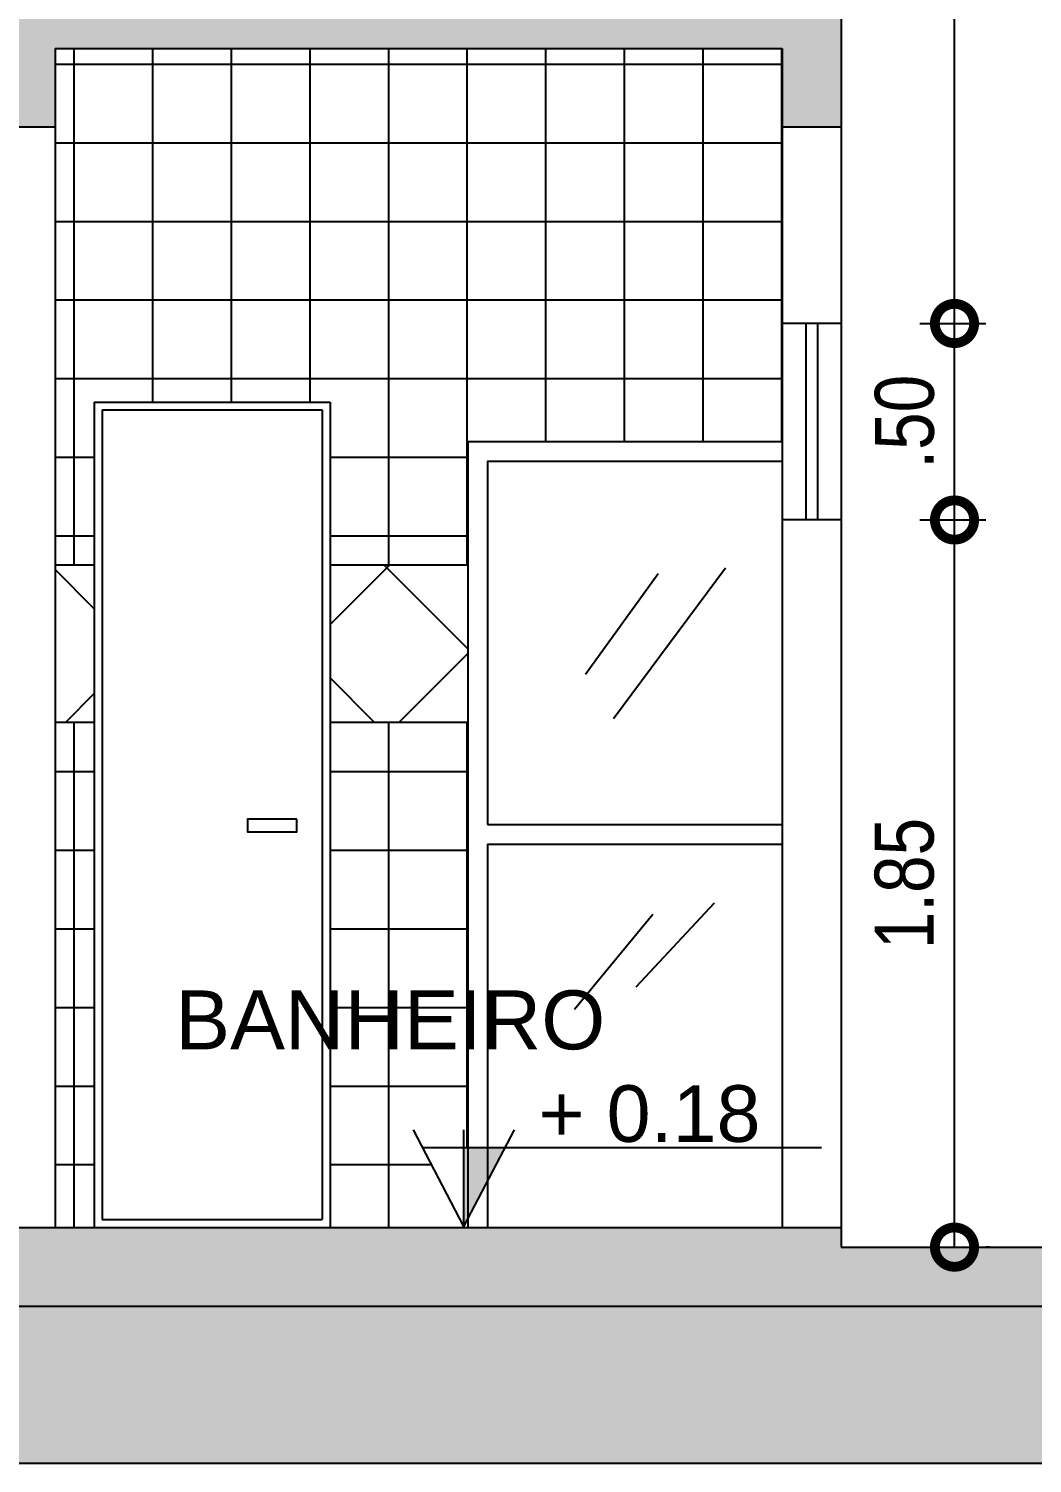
# Model space of a CAD drawing. Extents: x -109 to 1815, y -14679 to 345.
# Drawn here: x -98.916 to -96.362, y -56.16 to -52.51 of the extents above; entities that cross this region are included whole.
import ezdxf

# ---------------------------------------------------------------- set-up
doc = ezdxf.new("R2010")
doc.units = 0
doc.header["$MEASUREMENT"] = 0
doc.layers.get('0').update_dxf_attribs({"linetype": 'CONTINUOUS'})
doc.layers.get('DEFPOINTS').update_dxf_attribs({"linetype": 'CONTINUOUS'})
for name, color, linetype in [('A-Wall-G', 2, 'CONTINUOUS'), ('corte-caibro', 2, 'CONTINUOUS'), ('corte-telha', 3, 'CONTINUOUS'), ('COTA', 1, 'CONTINUOUS'), ('LINHA-TELHA-VISTA', 1, 'CONTINUOUS'), ('PAREDE', 6, 'CONTINUOUS'), ('PORTA', 3, 'CONTINUOUS'), ('TEXTO', 1, 'CONTINUOUS')]:
    doc.layers.add(name, color=color, linetype=linetype)
doc.styles.add('ARIALN', font='arial.ttf')
doc.styles.add('REGUA120', font='arial.ttf')
doc.styles.add('SIMPLEX', font='techl___.ttf')
doc.dimstyles.new('50model', dxfattribs={"dimtxt": 0.15, "dimasz": 0.2, "dimexe": 0.08, "dimexo": 0.2, "dimgap": 0.05, "dimtad": 1, "dimzin": 4, "dimdsep": 46, "dimtxsty": 'SIMPLEX', "dimblk1": 'DOTSMALL', "dimblk2": 'DOTSMALL', "dimsah": 1, "dimcen": 0.2, "dimadec": 0, "dimazin": 0, "dimtfac": 1, "dimtmove": 2, "dimatfit": 3, "dimldrblk": 'DOTSMALL', "dimfxl": 1, "dimtvp": 1, "dimtolj": 1, "dimtzin": 0, "dimarcsym": 0})
pattern_1 = [(50, (0, 0), (0.21517805, -0.01882564), [0.0225, -0.2475]), (355, (0, 0), (-0.0416254, 0.22565764), [0.018, -0.198]), (100.4514, (0.01793, -0.00157), (0.1735528, 0.20683186), [0.01912206, -0.21034263]), (46.1842, (0, 0.06), (0.3201723, -0.0496557), [0.03375, -0.37125]), (96.6356, (0.02668, 0.05586), (0.2803988, 0.2922354), [0.0286831, -0.3155139]), (351.1842, (0, 0.06), (0.2803986, 0.2922356), [0.027, -0.297]), (21, (0.03, 0.045), (0.17907212, -0.12078567), [0.0225, -0.2475]), (326, (0.03, 0.045), (0.0729946, 0.217545), [0.018, -0.198]), (71.4514, (0.04492, 0.03493), (0.2520668, 0.09675915), [0.01912206, -0.21034263]), (37.5, (0, 0), (0.003647957, 0.099868156), [0, -0.1956, 0, -0.201, 0, -0.19875]), (7.5, (0, 0), (0.07892086, 0.11832351), [0, -0.1146, 0, -0.1911, 0, -0.07575]), (327.5, (-0.0669, 0), (0.16014673, -0.00676646), [0, -0.075, 0, -0.234, 0, -0.3105]), (317.5, (-0.0969, 0), (0.17495585, 0.0300315), [0, -0.0975, 0, -0.1554, 0, -0.2205])]
pattern_2 = [(0, (0, 0), (0, 0.2), []), (90, (0, 0), (-0.2, 1e-17), [])]

# ---------------------------------------------------------------- blocks, each defined once
blk = doc.blocks.new('_DOTSMALL')
at = {"color": 0, "linetype": 'ByBlock', "ltscale": 0.05, "const_width": 0.5}
blk.add_lwpolyline([(-0.0625, 0, 1), (0.0625, 0, 1)], format="xyb", close=True, dxfattribs=at)
blk = doc.blocks.new('*D157')
at = {"layer": 'COTA', "color": 0, "lineweight": -2, "transparency": 16777216}
for p, q in [((-96.6489, -53.7597), (-96.4803, -53.7597)), ((-96.5603, -55.6097), (-96.5603, -53.7597)), ((-96.4713, -55.6097), (-96.4803, -55.6097))]:
    blk.add_line(p, q, dxfattribs=at)
at = {"layer": 'DEFPOINTS', "color": 0, "transparency": 16777216}
for p in [(-96.8489, -53.7597), (-96.5603, -53.7597), (-96.6713, -55.6097)]:
    blk.add_point(p, dxfattribs=at)
at = {"layer": 'COTA', "color": 0, "lineweight": -2, "transparency": 16777216, "xscale": 0.2, "yscale": 0.2, "zscale": 0.2}
for p, rotation in [((-96.5603, -53.7597), 90), ((-96.5603, -55.6097), 270)]:
    blk.add_blockref('_DOTSMALL', p, dxfattribs=dict(at, rotation=rotation))
at = {"layer": 'COTA', "color": 0, "transparency": 16777216, "insert": (-96.6873, -54.6847), "char_height": 0.15, "attachment_point": 5, "rotation": 90, "style": 'SIMPLEX'}
blk.add_mtext('\\A1;1.85', dxfattribs=at)
blk = doc.blocks.new('*D158')
at = {"layer": 'COTA', "color": 0, "lineweight": -2, "transparency": 16777216}
for p, q in [((-96.6489, -53.2597), (-96.4803, -53.2597)), ((-96.5603, -53.7597), (-96.5603, -53.2597)), ((-96.6489, -53.7597), (-96.4803, -53.7597))]:
    blk.add_line(p, q, dxfattribs=at)
at = {"layer": 'DEFPOINTS', "color": 0, "transparency": 16777216}
for p in [(-96.8489, -53.2597), (-96.5603, -53.2597), (-96.8489, -53.7597)]:
    blk.add_point(p, dxfattribs=at)
at = {"layer": 'COTA', "color": 0, "lineweight": -2, "transparency": 16777216, "xscale": 0.2, "yscale": 0.2, "zscale": 0.2}
for p, rotation in [((-96.5603, -53.2597), 90), ((-96.5603, -53.7597), 270)]:
    blk.add_blockref('_DOTSMALL', p, dxfattribs=dict(at, rotation=rotation))
at = {"layer": 'COTA', "color": 0, "transparency": 16777216, "insert": (-96.6869, -53.5097), "char_height": 0.15, "attachment_point": 5, "rotation": 90, "style": 'SIMPLEX'}
blk.add_mtext('\\A1;.50', dxfattribs=at)
blk = doc.blocks.new('*D159')
at = {"layer": 'COTA', "color": 0, "lineweight": -2, "transparency": 16777216}
for p, q in [((-96.5603, -53.2597), (-96.5603, -49.6878)), ((-96.3689, -49.6878), (-96.4803, -49.6878)), ((-96.6489, -53.2597), (-96.4803, -53.2597))]:
    blk.add_line(p, q, dxfattribs=at)
at = {"layer": 'DEFPOINTS', "color": 0, "transparency": 16777216}
for p in [(-96.5689, -49.6878), (-96.5603, -49.6878), (-96.8489, -53.2597)]:
    blk.add_point(p, dxfattribs=at)
at = {"layer": 'COTA', "color": 0, "lineweight": -2, "transparency": 16777216, "xscale": 0.2, "yscale": 0.2, "zscale": 0.2}
for p, rotation in [((-96.5603, -49.6878), 90), ((-96.5603, -53.2597), 270)]:
    blk.add_blockref('_DOTSMALL', p, dxfattribs=dict(at, rotation=rotation))
at = {"layer": 'COTA', "color": 0, "transparency": 16777216, "insert": (-96.6886, -51.4738), "char_height": 0.15, "attachment_point": 5, "rotation": 90, "style": 'SIMPLEX'}
blk.add_mtext('\\A1;3.57', dxfattribs=at)

msp = doc.modelspace()

# ---------------------------------------------------------------- hatches: boundary and pattern name
at = {"layer": 'COTA'}
h = msp.add_hatch(dxfattribs=at)
h.set_pattern_fill('AR-CONC', color=256, scale=0.03, style=0)
h.set_pattern_definition(pattern_1)
h.paths.add_polyline_path([(-98.9989, -52.5597), (-98.9989, -52.7597), (-98.8489, -52.7597), (-98.8489, -52.5597), (-96.9989, -52.5597), (-96.9989, -52.7597), (-96.8489, -52.7597), (-96.8489, -52.4597), (-103.3489, -52.4597), (-103.3489, -52.7597), (-103.1989, -52.7597), (-103.1989, -52.5597)])
h = msp.add_hatch(dxfattribs=at)
h.set_pattern_fill('_USER', color=256, scale=0.2, style=0, double=1, pattern_type=0)
h.set_pattern_definition(pattern_2)
h.paths.add_polyline_path([(-96.9989, -52.5597), (-98.8489, -52.5597), (-98.8489, -53.8737), (-98.7489, -53.8737), (-98.7489, -53.4597), (-98.1489, -53.4597), (-98.1489, -53.8737), (-97.7989, -53.8737), (-97.7989, -53.5597), (-96.9989, -53.5597), (-96.9989, -53.2597)])
h = msp.add_hatch(dxfattribs=at)
h.set_pattern_fill('_USER', color=256, scale=0.3, angle=45, style=0, double=1, pattern_type=0)
h.set_pattern_definition([(45, (0, 0), (-0.212132, 0.212132), []), (135, (0, 0), (-0.212132, -0.212132), [])])
h.paths.add_polyline_path([(-97.7989, -53.8737), (-98.1489, -53.8737), (-98.1489, -54.2737), (-97.7989, -54.2737)])
h.paths.add_polyline_path([(-98.7489, -53.8737), (-98.8489, -53.8737), (-98.8489, -54.2737), (-98.7489, -54.2737)])
h = msp.add_hatch(dxfattribs=at)
h.set_pattern_fill('_USER', color=256, scale=0.2, style=0, double=1, pattern_type=0)
h.set_pattern_definition(pattern_2)
h.paths.add_polyline_path([(-97.7989, -54.2737), (-98.1489, -54.2737), (-98.1489, -55.5597), (-97.8096, -55.5597), (-97.8084, -55.5575), (-97.913, -55.3567), (-97.7989, -55.3567)])
h.paths.add_polyline_path([(-98.7489, -54.2737), (-98.8489, -54.2737), (-98.8489, -55.5597), (-98.7489, -55.5597)])
h.paths.add_polyline_path([(-98.5929, -55.1479), (-97.4099, -55.1479), (-97.4099, -54.9151), (-98.5929, -54.9151)], flags=9)
msp.add_hatch(color=256, dxfattribs=at).paths.add_polyline_path([(-97.7038, -55.3567), (-97.8084, -55.3567), (-97.8084, -55.5575)])
h = msp.add_hatch(dxfattribs=at)
h.set_pattern_fill('AR-CONC', color=256, scale=0.03, style=0)
h.set_pattern_definition(pattern_1)
h.paths.add_polyline_path([(-98.5354, -55.7597), (-98.5372, -55.5597), (-106.3489, -55.5597), (-106.3489, -55.7597), (-105.7907, -55.7597)])
h = msp.add_hatch(dxfattribs=at)
h.set_pattern_fill('AR-CONC', color=256, scale=0.03, style=0)
h.set_pattern_definition(pattern_1)
h.paths.add_polyline_path([(-88.8003, -55.7597), (-88.8263, -55.5597), (-93.8489, -55.5597), (-93.8489, -55.6097), (-96.8489, -55.6097), (-96.8489, -55.5597), (-98.5372, -55.5597), (-98.5354, -55.7597)])
at = {"layer": 'LINHA-TELHA-VISTA', "linetype": 'Continuous'}
h = msp.add_hatch(dxfattribs=at)
h.set_pattern_fill('AR-PARQ1', color=256, scale=0.03, angle=45, style=0)
h.set_pattern_definition([(135, (-74.65825, -18.01144), (-0.509117, 0), [0.36, -0.36]), (135, (-74.61583, -17.969), (-0.509117, 0), [0.36, -0.36]), (135, (-74.5734, -17.9266), (-0.509117, 0), [0.36, -0.36]), (135, (-74.53098, -17.88416), (-0.509117, 0), [0.36, -0.36]), (135, (-74.48855, -17.84173), (-0.509117, 0), [0.36, -0.36]), (135, (-74.44612, -17.7993), (-0.509117, 0), [0.36, -0.36]), (135, (-74.4037, -17.75688), (-0.509117, 0), [0.36, -0.36]), (45, (-74.9128, -17.75688), (0.509117, 0), [0.36, -0.36]), (45, (-74.95524, -17.71445), (0.509117, 0), [0.36, -0.36]), (45, (-74.99767, -17.67202), (0.509117, 0), [0.36, -0.36]), (45, (-75.0401, -17.6296), (0.509117, 0), [0.36, -0.36]), (45, (-75.08252, -17.58717), (0.509117, 0), [0.36, -0.36]), (45, (-75.12495, -17.54475), (0.509117, 0), [0.36, -0.36]), (45, (-75.16737, -17.50232), (0.509117, 0), [0.36, -0.36])])
h.paths.add_polyline_path([(-81.7809, -56.1597), (-81.7809, -55.7597), (-84.4736, -55.7597), (-107.6852, -55.7597), (-108.6149, -55.7597), (-108.6083, -56.1597)])

# ---------------------------------------------------------------- linework, layer by layer
at = {"layer": 'A-Wall-G'}
for p, q in [((-97.8084, -55.5575), (-97.9367, -55.3112)), ((-97.8084, -55.5575), (-97.6802, -55.3112)), ((-97.8084, -55.5575), (-97.8084, -55.3112)), ((-96.8987, -55.3567), (-97.913, -55.3567)), ((-97.8084, -55.5575), (-97.8084, -55.3608))]:
    msp.add_line(p, q, dxfattribs=at)
at = {"layer": 'corte-caibro'}
for p, q in [((-96.9989, -53.2597), (-96.9989, -53.7597)), ((-96.8489, -53.2597), (-96.8489, -53.7597))]:
    msp.add_line(p, q, dxfattribs=at)
at = {"layer": 'corte-telha'}
for p, q in [((-96.8489, -53.2597), (-96.9989, -53.2597)), ((-96.9389, -53.2597), (-96.9389, -53.7597)), ((-96.9089, -53.2597), (-96.9089, -53.7597)), ((-97.7989, -53.5597), (-97.7989, -55.5597)), ((-97.7989, -53.5597), (-96.9989, -53.5597)), ((-97.7489, -53.6097), (-97.7489, -54.5347)), ((-97.7489, -53.6097), (-96.9989, -53.6097)), ((-96.8489, -53.7597), (-96.9989, -53.7597)), ((-97.7489, -54.5347), (-96.9989, -54.5347)), ((-97.7489, -54.5847), (-96.9989, -54.5847)), ((-97.7489, -54.5847), (-97.7489, -55.5597))]:
    msp.add_line(p, q, dxfattribs=at)
at = {"layer": 'COTA'}
for p, q in [((-98.7489, -53.4597), (-98.7489, -55.5597)), ((-98.7489, -53.4597), (-98.1489, -53.4597)), ((-98.1489, -53.4597), (-98.1489, -55.5597)), ((-98.7289, -53.4797), (-98.1689, -53.4797)), ((-98.7289, -53.4797), (-98.7289, -55.5397)), ((-98.1689, -53.4797), (-98.1689, -55.5397)), ((-98.8489, -53.8737), (-98.7489, -53.8737)), ((-98.1489, -53.8737), (-97.7989, -53.8737)), ((-97.3139, -53.8967), (-97.4991, -54.1524)), ((-97.1431, -53.8825), (-97.4278, -54.266)), ((-98.8489, -54.2737), (-98.7489, -54.2737)), ((-98.1489, -54.2737), (-97.7989, -54.2737)), ((-97.1716, -54.7348), (-97.3708, -54.9479)), ((-97.3281, -54.7632), (-97.5275, -55.0047)), ((-98.7289, -55.5397), (-98.1689, -55.5397)), ((-107.6852, -55.7597), (-84.4736, -55.7597)), ((-108.6083, -56.1597), (-81.7809, -56.1597))]:
    msp.add_line(p, q, dxfattribs=at)
msp.add_lwpolyline([(-98.2339, -54.5208), (-98.3594, -54.5208), (-98.3594, -54.5535), (-98.2339, -54.5535)], close=True, dxfattribs=at)
at = {"layer": 'PAREDE'}
for p, q in [((-96.8489, -49.5397), (-96.8489, -53.2597)), ((-98.8489, -52.5597), (-98.8489, -55.5597)), ((-98.8489, -52.5597), (-96.9989, -52.5597)), ((-96.9989, -52.5597), (-96.9989, -53.2597)), ((-98.9989, -52.7597), (-98.8489, -52.7597)), ((-96.9989, -52.7597), (-96.8489, -52.7597)), ((-96.9989, -53.7597), (-96.9989, -55.5597)), ((-96.8489, -53.7597), (-96.8489, -55.6097)), ((-106.3489, -55.5597), (-96.8489, -55.5597)), ((-103.3489, -55.5597), (-96.8489, -55.5597)), ((-96.8489, -55.6097), (-93.8489, -55.6097))]:
    msp.add_line(p, q, dxfattribs=at)

# ---------------------------------------------------------------- texts
at = {"layer": 'PORTA', "color": 3, "style": 'REGUA120'}
msp.add_text('BANHEIRO', height=0.15, dxfattribs=at).set_placement((-98.5432, -55.1065))
at = {"layer": 'TEXTO', "style": 'ARIALN'}
msp.add_text('+ 0.18', height=0.144, dxfattribs=at).set_placement((-97.6187, -55.3419))

# ---------------------------------------------------------------- dimensions: what is measured, and where the dimension line sits
at = {"layer": 'COTA'}
for base, p1, p2, picture, middle in [((-96.5603, -49.6878), (-96.8489, -53.2597), (-96.5689, -49.6878), '*D159', (-96.6886, -51.4738)), ((-96.5603, -53.2597), (-96.8489, -53.7597), (-96.8489, -53.2597), '*D158', (-96.6869, -53.5097)), ((-96.5603, -53.7597), (-96.6713, -55.6097), (-96.8489, -53.7597), '*D157', (-96.6873, -54.6847))]:
    dim = msp.add_linear_dim(base=base, p1=p1, p2=p2, angle=90, dimstyle='50model', dxfattribs=at)
    dim.commit()
    dim.dimension.update_dxf_attribs({"geometry": picture, "text_midpoint": middle})

doc.saveas('drawing.dxf')
